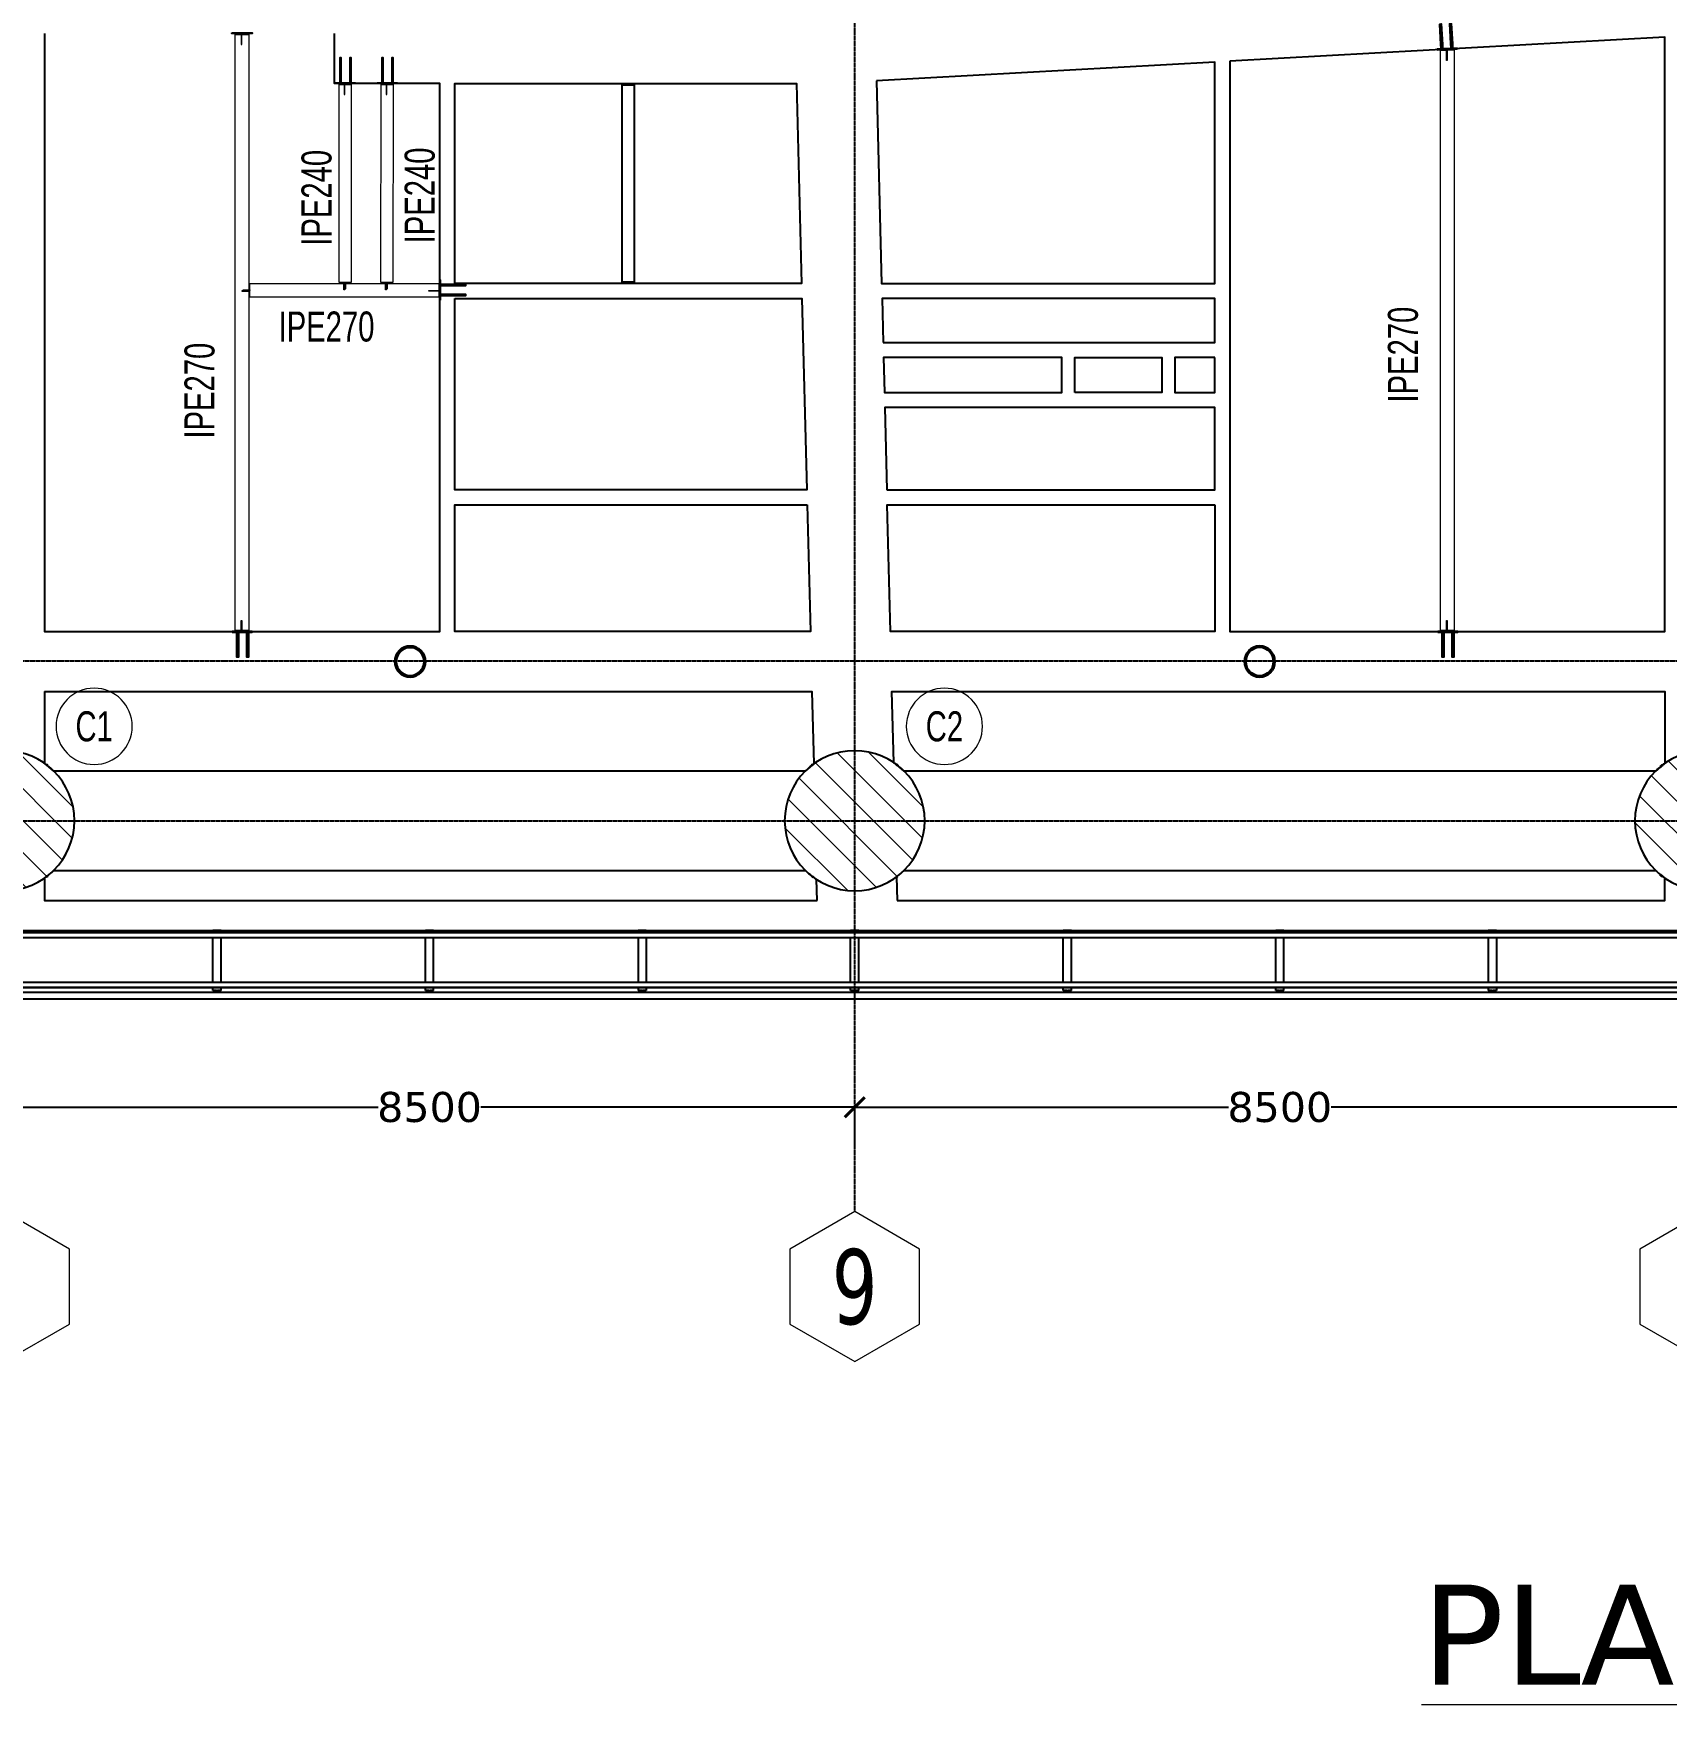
# Model space of a CAD drawing. Header units: millimetres. Extents: x -13767 to 81767, y -11242 to 31862.
# Drawn here: x 8790 to 25117, y -8835 to 7870 of the extents above; entities that cross this region are included whole.
import ezdxf
from ezdxf.enums import TextEntityAlignment as Align

# ---------------------------------------------------------------- set-up
doc = ezdxf.new("R2010")
doc.units = ezdxf.units.MM
doc.linetypes.add('DXK_LINE_DOT3', pattern=[5.9187, 2.979, -0.9799, 0.9799, -0.9799])
for name, color, linetype, lineweight in [('0-1', 250, 'Continuous', 5), ('E_B_PLACA-1', 10, 'Continuous', 25), ('E_B_PLACA-2', 31, 'Continuous', 25), ('E_COLUMNAS', 1, 'Continuous', 18), ('E_COLUMNAS-2', 1, 'Continuous', 25), ('E_COLUMNAS-4', 1, 'Continuous', 35), ('E_TEXTO', 3, 'Continuous', 9), ('E_VIGAS-1', 6, 'Continuous', 25), ('E_VIGAS-2', 10, 'Continuous', 25), ('HCB-TEXT-H1', 6, 'Continuous', 18), ('HCB_EJES', 1, 'DXK_LINE_DOT3', 9), ('HCB_VIGAS', 4, 'Continuous', 15), ('S-COLS-HDLN-1', 1, 'Continuous', 35)]:
    doc.layers.add(name, color=color, linetype=linetype, lineweight=lineweight)
for name, color, linetype in [('COTAS', 8, 'Continuous'), ('HCB-EJES', 1, 'Continuous'), ('HCB-PLATINAS', 5, 'Continuous'), ('HCB-ROTULOS', 2, 'Continuous')]:
    doc.layers.add(name, color=color, linetype=linetype)
doc.styles.add('Arial Narrow', font='', dxfattribs={"width": 0.85, "height": 0.3})
doc.styles.add('Arial Narrow_2', font='', dxfattribs={"width": 0.85, "height": 0.3})
doc.styles.add('VERDANA', font='verdana.ttf')
doc.styles.get('Arial Narrow').set_extended_font_data('Arial Narrow')
doc.styles.get('Arial Narrow_2').set_extended_font_data('Arial Narrow')
doc.dimstyles.new('1.125', dxfattribs={"dimscale": 0, "dimtxt": 300, "dimasz": 200, "dimexe": 4, "dimexo": 4, "dimgap": 15, "dimtad": 0, "dimdec": 0, "dimzin": 4, "dimdsep": 46, "dimtxsty": 'VERDANA', "dimblk": 'ARCHTICK', "dimcen": -10, "dimclrd": 256, "dimclrt": 3, "dimadec": 0, "dimazin": 0, "dimtfac": 1, "dimtdec": 0, "dimtmove": 2, "dimatfit": 0, "dimldrblk": 'OBLIQUE', "dimfxl": 0.05, "dimtolj": 1, "dimtzin": 0, "dimarcsym": 0})

# ---------------------------------------------------------------- blocks, each defined once
blk = doc.blocks.new('EST_SFM_VIGA-METALICA-SECCION-C - EST_SFM_VIGA-METALICA-UPN100-1527742-_26_00m_N_E_-NIVEL-7 DOC')
at = {"layer": 'E_VIGAS-2'}
for p, q in [((29.794, 0.018), (-30.577, 0.018)), ((-30.577, -0.032), (29.794, -0.032))]:
    blk.add_line(p, q, dxfattribs=at)
blk = doc.blocks.new('EST_SFM_VIGA-METALICA-SECCION-C - EST_SFM_VIGA-METALICA-UPN100-1527772-_26_00m_N_E_-NIVEL-7 DOC')
at = {"layer": 'E_VIGAS-2'}
for p, q in [((34.942, 0.032), (-34.929, 0.032)), ((-34.929, -0.018), (34.942, -0.018))]:
    blk.add_line(p, q, dxfattribs=at)
blk = doc.blocks.new('EST_SFM_VIGA-METALICA-SECCION-C - EST_SFM_VIGA-METALICA-UPN160-1608463-_26_00m_N_E_-NIVEL-7 DOC')
at = {"layer": 'E_VIGAS-1'}
for p, q in [((30.104, 0.047), (-30.267, 0.047)), ((-30.272, -0.018), (30.11, -0.018))]:
    blk.add_line(p, q, dxfattribs=at)
blk = doc.blocks.new('DCTIB_CNI_EST_MOD-1A-FAC_0001_rvt-1-_26_00m_N_E_-NIVEL-7 DOC')
at = {"layer": 'E_B_PLACA-1'}
for p, q in [((-70.348, 139.545), (-9.976, 139.545)), ((-5.177, 138.995), (-75.147, 138.995))]:
    blk.add_line(p, q, dxfattribs=at)
at = {"layer": 'E_B_PLACA-2'}
for p, q in [((-9.976, 139.545), (-70.348, 139.545)), ((-75.147, 138.995), (-5.177, 138.995))]:
    blk.add_line(p, q, dxfattribs=at)
at = {"layer": 'E_VIGAS-1'}
for p, q in [((-63.578, 139.567), (-63.496, 139.567)), ((-63.578, 139.545), (-63.578, 139.567)), ((-63.496, 139.545), (-63.496, 139.567)), ((-61.453, 139.567), (-61.371, 139.567)), ((-61.453, 139.545), (-61.453, 139.567)), ((-61.371, 139.545), (-61.371, 139.567)), ((-59.328, 139.567), (-59.246, 139.567)), ((-59.328, 139.567), (-59.328, 139.545)), ((-59.246, 139.567), (-59.246, 139.545)), ((-57.203, 139.567), (-57.121, 139.567)), ((-57.203, 139.545), (-57.203, 139.567)), ((-57.121, 139.545), (-57.121, 139.567)), ((-55.078, 139.567), (-54.996, 139.567)), ((-55.078, 139.545), (-55.078, 139.567)), ((-54.996, 139.545), (-54.996, 139.567)), ((-52.953, 139.567), (-52.871, 139.567)), ((-52.953, 139.545), (-52.953, 139.567)), ((-52.871, 139.545), (-52.871, 139.567)), ((-50.828, 139.567), (-50.746, 139.567)), ((-50.828, 139.567), (-50.828, 139.545)), ((-50.746, 139.567), (-50.746, 139.545)), ((-63.578, 138.967), (-63.578, 138.995)), ((-63.496, 138.967), (-63.496, 138.995)), ((-61.453, 138.967), (-61.453, 138.995)), ((-61.371, 138.967), (-61.371, 138.995)), ((-59.328, 138.995), (-59.328, 138.967)), ((-59.246, 138.995), (-59.246, 138.967)), ((-57.203, 138.967), (-57.203, 138.995)), ((-57.121, 138.967), (-57.121, 138.995)), ((-55.078, 138.967), (-55.078, 138.995)), ((-54.996, 138.967), (-54.996, 138.995)), ((-52.953, 138.967), (-52.953, 138.995)), ((-52.871, 138.967), (-52.871, 138.995)), ((-50.828, 138.995), (-50.828, 138.967)), ((-50.746, 138.995), (-50.746, 138.967)), ((-63.578, 138.966), (-63.578, 138.967)), ((-63.578, 138.967), (-63.496, 138.967)), ((-63.55, 138.966), (-63.578, 138.966)), ((-63.54, 138.961), (-63.54, 138.966)), ((-63.54, 138.947), (-63.54, 138.961)), ((-63.535, 138.966), (-63.535, 138.961)), ((-63.535, 138.961), (-63.535, 138.947)), ((-63.496, 138.966), (-63.524, 138.966)), ((-63.496, 138.967), (-63.496, 138.966)), ((-61.453, 138.966), (-61.453, 138.967)), ((-61.453, 138.967), (-61.371, 138.967)), ((-61.425, 138.966), (-61.453, 138.966)), ((-61.415, 138.961), (-61.415, 138.966)), ((-61.415, 138.947), (-61.415, 138.961)), ((-61.41, 138.966), (-61.41, 138.961)), ((-61.41, 138.961), (-61.41, 138.947)), ((-61.371, 138.966), (-61.399, 138.966)), ((-61.371, 138.967), (-61.371, 138.966)), ((-59.328, 138.967), (-59.246, 138.967)), ((-59.328, 138.966), (-59.328, 138.967)), ((-59.3, 138.966), (-59.328, 138.966)), ((-59.29, 138.961), (-59.29, 138.966)), ((-59.29, 138.947), (-59.29, 138.961)), ((-59.285, 138.966), (-59.285, 138.961)), ((-59.285, 138.961), (-59.285, 138.947)), ((-59.246, 138.966), (-59.274, 138.966)), ((-59.246, 138.967), (-59.246, 138.966)), ((-57.203, 138.966), (-57.203, 138.967)), ((-57.203, 138.967), (-57.121, 138.967)), ((-57.176, 138.966), (-57.203, 138.966)), ((-57.165, 138.961), (-57.165, 138.966)), ((-57.165, 138.947), (-57.165, 138.961)), ((-57.16, 138.966), (-57.16, 138.961)), ((-57.16, 138.961), (-57.16, 138.947)), ((-57.121, 138.966), (-57.149, 138.966)), ((-57.121, 138.967), (-57.121, 138.966)), ((-55.078, 138.966), (-55.078, 138.967)), ((-55.078, 138.967), (-54.996, 138.967)), ((-55.05, 138.966), (-55.078, 138.966)), ((-55.04, 138.961), (-55.04, 138.966)), ((-55.04, 138.947), (-55.04, 138.961)), ((-55.035, 138.966), (-55.035, 138.961)), ((-55.035, 138.961), (-55.035, 138.947)), ((-54.996, 138.966), (-55.024, 138.966)), ((-54.996, 138.967), (-54.996, 138.966)), ((-52.953, 138.966), (-52.953, 138.967)), ((-52.953, 138.967), (-52.871, 138.967)), ((-52.925, 138.966), (-52.953, 138.966)), ((-52.915, 138.961), (-52.915, 138.966)), ((-52.915, 138.947), (-52.915, 138.961)), ((-52.91, 138.966), (-52.91, 138.961)), ((-52.91, 138.961), (-52.91, 138.947)), ((-52.871, 138.966), (-52.899, 138.966)), ((-52.871, 138.967), (-52.871, 138.966)), ((-50.828, 138.967), (-50.746, 138.967)), ((-50.828, 138.966), (-50.828, 138.967)), ((-50.8, 138.966), (-50.828, 138.966)), ((-50.79, 138.961), (-50.79, 138.966)), ((-50.79, 138.947), (-50.79, 138.961)), ((-50.785, 138.966), (-50.785, 138.961)), ((-50.785, 138.961), (-50.785, 138.947)), ((-50.746, 138.966), (-50.774, 138.966)), ((-50.746, 138.967), (-50.746, 138.966))]:
    blk.add_line(p, q, dxfattribs=at)
for points, knots in [([(-63.55, 138.966), (-63.549, 138.966), (-63.548, 138.966), (-63.545, 138.966), (-63.543, 138.965), (-63.541, 138.964), (-63.54, 138.963), (-63.54, 138.962), (-63.54, 138.961)], [0, 0, 0, 0, 0.142857, 0.285714, 0.428571, 0.571429, 0.785714, 1, 1, 1, 1]), ([(-63.54, 138.961), (-63.54, 138.962), (-63.54, 138.963), (-63.542, 138.965), (-63.543, 138.965), (-63.545, 138.966), (-63.546, 138.966), (-63.547, 138.966), (-63.549, 138.966), (-63.55, 138.966)], [0, 0, 0, 0, 0.285714, 0.428571, 0.571429, 0.678571, 0.732143, 0.785714, 1, 1, 1, 1]), ([(-63.524, 138.966), (-63.525, 138.966), (-63.526, 138.966), (-63.529, 138.966), (-63.531, 138.965), (-63.533, 138.964), (-63.534, 138.963), (-63.535, 138.962), (-63.535, 138.961)], [0, 0, 0, 0, 0.142857, 0.285714, 0.428571, 0.571429, 0.785714, 1, 1, 1, 1]), ([(-63.535, 138.961), (-63.535, 138.962), (-63.534, 138.963), (-63.533, 138.965), (-63.531, 138.965), (-63.53, 138.966), (-63.529, 138.966), (-63.527, 138.966), (-63.525, 138.966), (-63.524, 138.966)], [0, 0, 0, 0, 0.285714, 0.428571, 0.571429, 0.678571, 0.732143, 0.785714, 1, 1, 1, 1]), ([(-61.425, 138.966), (-61.424, 138.966), (-61.423, 138.966), (-61.42, 138.966), (-61.418, 138.965), (-61.416, 138.964), (-61.415, 138.963), (-61.415, 138.962), (-61.415, 138.961)], [0, 0, 0, 0, 0.142857, 0.285714, 0.428571, 0.571429, 0.785714, 1, 1, 1, 1]), ([(-61.415, 138.961), (-61.415, 138.962), (-61.415, 138.963), (-61.417, 138.965), (-61.418, 138.965), (-61.42, 138.966), (-61.421, 138.966), (-61.422, 138.966), (-61.424, 138.966), (-61.425, 138.966)], [0, 0, 0, 0, 0.285714, 0.428571, 0.571429, 0.678571, 0.732143, 0.785714, 1, 1, 1, 1]), ([(-61.399, 138.966), (-61.4, 138.966), (-61.401, 138.966), (-61.404, 138.966), (-61.406, 138.965), (-61.408, 138.964), (-61.409, 138.963), (-61.41, 138.962), (-61.41, 138.961)], [0, 0, 0, 0, 0.142857, 0.285714, 0.428571, 0.571429, 0.785714, 1, 1, 1, 1]), ([(-61.41, 138.961), (-61.41, 138.962), (-61.409, 138.963), (-61.408, 138.965), (-61.406, 138.965), (-61.405, 138.966), (-61.404, 138.966), (-61.402, 138.966), (-61.4, 138.966), (-61.399, 138.966)], [0, 0, 0, 0, 0.285714, 0.428571, 0.571429, 0.678571, 0.732143, 0.785714, 1, 1, 1, 1]), ([(-59.29, 138.961), (-59.29, 138.962), (-59.29, 138.963), (-59.292, 138.965), (-59.293, 138.965), (-59.295, 138.966), (-59.296, 138.966), (-59.297, 138.966), (-59.299, 138.966), (-59.3, 138.966)], [0, 0, 0, 0, 0.285714, 0.428571, 0.571429, 0.678571, 0.732143, 0.785714, 1, 1, 1, 1]), ([(-59.3, 138.966), (-59.299, 138.966), (-59.298, 138.966), (-59.295, 138.966), (-59.293, 138.965), (-59.291, 138.964), (-59.29, 138.963), (-59.29, 138.962), (-59.29, 138.961)], [0, 0, 0, 0, 0.142857, 0.285714, 0.428571, 0.571429, 0.785714, 1, 1, 1, 1]), ([(-59.285, 138.961), (-59.285, 138.962), (-59.284, 138.963), (-59.283, 138.965), (-59.281, 138.965), (-59.28, 138.966), (-59.279, 138.966), (-59.277, 138.966), (-59.275, 138.966), (-59.274, 138.966)], [0, 0, 0, 0, 0.285714, 0.428571, 0.571429, 0.678571, 0.732143, 0.785714, 1, 1, 1, 1]), ([(-59.274, 138.966), (-59.275, 138.966), (-59.276, 138.966), (-59.279, 138.966), (-59.281, 138.965), (-59.283, 138.964), (-59.284, 138.963), (-59.285, 138.962), (-59.285, 138.961)], [0, 0, 0, 0, 0.142857, 0.285714, 0.428571, 0.571429, 0.785714, 1, 1, 1, 1]), ([(-57.176, 138.966), (-57.175, 138.966), (-57.173, 138.966), (-57.171, 138.966), (-57.168, 138.965), (-57.167, 138.964), (-57.165, 138.963), (-57.165, 138.962), (-57.165, 138.961)], [0, 0, 0, 0, 0.142857, 0.285714, 0.428571, 0.571429, 0.785714, 1, 1, 1, 1]), ([(-57.165, 138.961), (-57.165, 138.962), (-57.165, 138.963), (-57.167, 138.965), (-57.168, 138.965), (-57.17, 138.966), (-57.171, 138.966), (-57.173, 138.966), (-57.174, 138.966), (-57.176, 138.966)], [0, 0, 0, 0, 0.285714, 0.428571, 0.571429, 0.678571, 0.732143, 0.785714, 1, 1, 1, 1]), ([(-57.149, 138.966), (-57.15, 138.966), (-57.152, 138.966), (-57.154, 138.966), (-57.156, 138.965), (-57.158, 138.964), (-57.16, 138.963), (-57.16, 138.962), (-57.16, 138.961)], [0, 0, 0, 0, 0.142857, 0.285714, 0.428571, 0.571429, 0.785714, 1, 1, 1, 1]), ([(-57.16, 138.961), (-57.16, 138.962), (-57.159, 138.963), (-57.158, 138.965), (-57.156, 138.965), (-57.155, 138.966), (-57.154, 138.966), (-57.152, 138.966), (-57.15, 138.966), (-57.149, 138.966)], [0, 0, 0, 0, 0.285714, 0.428571, 0.571429, 0.678571, 0.732143, 0.785714, 1, 1, 1, 1]), ([(-55.05, 138.966), (-55.049, 138.966), (-55.048, 138.966), (-55.045, 138.966), (-55.043, 138.965), (-55.041, 138.964), (-55.04, 138.963), (-55.04, 138.962), (-55.04, 138.961)], [0, 0, 0, 0, 0.142857, 0.285714, 0.428571, 0.571429, 0.785714, 1, 1, 1, 1]), ([(-55.04, 138.961), (-55.04, 138.962), (-55.04, 138.963), (-55.042, 138.965), (-55.043, 138.965), (-55.045, 138.966), (-55.046, 138.966), (-55.047, 138.966), (-55.049, 138.966), (-55.05, 138.966)], [0, 0, 0, 0, 0.285714, 0.428571, 0.571429, 0.678571, 0.732143, 0.785714, 1, 1, 1, 1]), ([(-55.024, 138.966), (-55.025, 138.966), (-55.026, 138.966), (-55.029, 138.966), (-55.031, 138.965), (-55.033, 138.964), (-55.034, 138.963), (-55.035, 138.962), (-55.035, 138.961)], [0, 0, 0, 0, 0.142857, 0.285714, 0.428571, 0.571429, 0.785714, 1, 1, 1, 1]), ([(-55.035, 138.961), (-55.035, 138.962), (-55.034, 138.963), (-55.033, 138.965), (-55.031, 138.965), (-55.03, 138.966), (-55.029, 138.966), (-55.027, 138.966), (-55.025, 138.966), (-55.024, 138.966)], [0, 0, 0, 0, 0.285714, 0.428571, 0.571429, 0.678571, 0.732143, 0.785714, 1, 1, 1, 1]), ([(-52.925, 138.966), (-52.924, 138.966), (-52.923, 138.966), (-52.92, 138.966), (-52.918, 138.965), (-52.916, 138.964), (-52.915, 138.963), (-52.915, 138.962), (-52.915, 138.961)], [0, 0, 0, 0, 0.142857, 0.285714, 0.428571, 0.571429, 0.785714, 1, 1, 1, 1]), ([(-52.915, 138.961), (-52.915, 138.962), (-52.915, 138.963), (-52.917, 138.965), (-52.918, 138.965), (-52.92, 138.966), (-52.921, 138.966), (-52.922, 138.966), (-52.924, 138.966), (-52.925, 138.966)], [0, 0, 0, 0, 0.285714, 0.428571, 0.571429, 0.678571, 0.732143, 0.785714, 1, 1, 1, 1]), ([(-52.899, 138.966), (-52.9, 138.966), (-52.901, 138.966), (-52.904, 138.966), (-52.906, 138.965), (-52.908, 138.964), (-52.909, 138.963), (-52.91, 138.962), (-52.91, 138.961)], [0, 0, 0, 0, 0.142857, 0.285714, 0.428571, 0.571429, 0.785714, 1, 1, 1, 1]), ([(-52.91, 138.961), (-52.91, 138.962), (-52.909, 138.963), (-52.908, 138.965), (-52.906, 138.965), (-52.905, 138.966), (-52.904, 138.966), (-52.902, 138.966), (-52.9, 138.966), (-52.899, 138.966)], [0, 0, 0, 0, 0.285714, 0.428571, 0.571429, 0.678571, 0.732143, 0.785714, 1, 1, 1, 1]), ([(-50.79, 138.961), (-50.79, 138.962), (-50.79, 138.963), (-50.792, 138.965), (-50.793, 138.965), (-50.795, 138.966), (-50.796, 138.966), (-50.797, 138.966), (-50.799, 138.966), (-50.8, 138.966)], [0, 0, 0, 0, 0.285714, 0.428571, 0.571429, 0.678571, 0.732143, 0.785714, 1, 1, 1, 1]), ([(-50.8, 138.966), (-50.799, 138.966), (-50.798, 138.966), (-50.795, 138.966), (-50.793, 138.965), (-50.791, 138.964), (-50.79, 138.963), (-50.79, 138.962), (-50.79, 138.961)], [0, 0, 0, 0, 0.142857, 0.285714, 0.428571, 0.571429, 0.785714, 1, 1, 1, 1]), ([(-50.785, 138.961), (-50.785, 138.962), (-50.784, 138.963), (-50.783, 138.965), (-50.781, 138.965), (-50.78, 138.966), (-50.779, 138.966), (-50.777, 138.966), (-50.775, 138.966), (-50.774, 138.966)], [0, 0, 0, 0, 0.285714, 0.428571, 0.571429, 0.678571, 0.732143, 0.785714, 1, 1, 1, 1]), ([(-50.774, 138.966), (-50.775, 138.966), (-50.776, 138.966), (-50.779, 138.966), (-50.781, 138.965), (-50.783, 138.964), (-50.784, 138.963), (-50.785, 138.962), (-50.785, 138.961)], [0, 0, 0, 0, 0.142857, 0.285714, 0.428571, 0.571429, 0.785714, 1, 1, 1, 1])]:
    blk.add_open_spline(points, degree=3, knots=knots, dxfattribs=at)
at = {"layer": 'E_VIGAS-2'}
for p, q in [((-63.578, 139.045), (-63.578, 139.495)), ((-63.496, 139.045), (-63.496, 139.495)), ((-61.453, 139.045), (-61.453, 139.495)), ((-61.371, 139.045), (-61.371, 139.495)), ((-59.328, 139.495), (-59.328, 139.045)), ((-59.246, 139.495), (-59.246, 139.045)), ((-57.203, 139.045), (-57.203, 139.495)), ((-57.121, 139.045), (-57.121, 139.495)), ((-55.078, 139.045), (-55.078, 139.495)), ((-54.996, 139.045), (-54.996, 139.495)), ((-52.953, 139.045), (-52.953, 139.495)), ((-52.871, 139.045), (-52.871, 139.495)), ((-50.828, 139.495), (-50.828, 139.045)), ((-50.746, 139.495), (-50.746, 139.045))]:
    blk.add_line(p, q, dxfattribs=at)
at = {"layer": 'E_VIGAS-1'}
for name, p in [('EST_SFM_VIGA-METALICA-SECCION-C - EST_SFM_VIGA-METALICA-UPN100-1527742-_26_00m_N_E_-NIVEL-7 DOC', (-39.77, 139.527)), ('EST_SFM_VIGA-METALICA-SECCION-C - EST_SFM_VIGA-METALICA-UPN100-1527772-_26_00m_N_E_-NIVEL-7 DOC', (-40.169, 139.013)), ('EST_SFM_VIGA-METALICA-SECCION-C - EST_SFM_VIGA-METALICA-UPN160-1608463-_26_00m_N_E_-NIVEL-7 DOC', (-40.081, 138.9))]:
    blk.add_blockref(name, p, dxfattribs=at)
blk = doc.blocks.new('EST_SCM_COLUMNA-SECCION-CIRCULAR - EST_SCM_COLUMNA-CONCRETO-CIRCULAR_Ø_140cm-1247706-_26_00m_N_E_-NIVEL-7 DOC')
at = {"layer": 'E_COLUMNAS'}
h = blk.add_hatch(dxfattribs=at)
h.set_pattern_fill('FP_4', color=256, style=0, pattern_type=2)
h.set_pattern_definition([(135, (65.662, -140.662), (-0.15909903, -0.15909903), [])])
h.paths.add_polyline_path([(0, -0.7), (0.091, -0.694), (0.181, -0.676), (0.268, -0.647), (0.35, -0.606), (0.426, -0.555), (0.495, -0.495), (0.555, -0.426), (0.606, -0.35), (0.647, -0.268), (0.676, -0.181), (0.694, -0.09), (0.7, 0), (0.694, 0.091), (0.675, 0.185), (0.645, 0.271), (0.603, 0.354), (0.551, 0.431), (0.489, 0.5), (0.426, 0.555), (0.339, 0.612), (0.255, 0.651), (0.169, 0.679), (0.079, 0.695), (0, 0.7), (-0.091, 0.694), (-0.181, 0.676), (-0.268, 0.647), (-0.35, 0.606), (-0.426, 0.555), (-0.495, 0.495), (-0.555, 0.426), (-0.606, 0.35), (-0.647, 0.268), (-0.676, 0.181), (-0.694, 0.091), (-0.7, 0), (-0.694, -0.093), (-0.675, -0.183), (-0.645, -0.271), (-0.603, -0.354), (-0.551, -0.431), (-0.489, -0.5), (-0.426, -0.555), (-0.35, -0.606), (-0.255, -0.651), (-0.169, -0.679), (-0.091, -0.694)])
at = {"layer": 'E_COLUMNAS-2'}
for start, end in [(360, 180), (180, 360)]:
    blk.add_arc((0, 0), 0.7, start, end, dxfattribs=at)
blk = doc.blocks.new('EST_SCM_COLUMNA-SECCION-CIRCULAR - EST_SCM_COLUMNA-CONCRETO-CIRCULAR_Ø_140cm-V9-_26_00m_N_E_-NIVEL-7 DOC')
at = {"layer": 'E_COLUMNAS'}
h = blk.add_hatch(dxfattribs=at)
h.set_pattern_fill('FP_6', color=256, style=0, pattern_type=2)
h.set_pattern_definition([(135, (48.662, -140.662), (-0.15909903, -0.15909903), [])])
h.paths.add_polyline_path([(0, -0.7), (0.091, -0.694), (0.181, -0.676), (0.268, -0.647), (0.35, -0.606), (0.426, -0.555), (0.495, -0.495), (0.555, -0.426), (0.606, -0.35), (0.647, -0.268), (0.676, -0.181), (0.694, -0.09), (0.7, 0), (0.694, 0.091), (0.675, 0.183), (0.645, 0.271), (0.603, 0.354), (0.551, 0.431), (0.485, 0.503), (0.426, 0.555), (0.339, 0.612), (0.259, 0.65), (0.169, 0.679), (0.079, 0.695), (0, 0.7), (-0.091, 0.694), (-0.181, 0.676), (-0.268, 0.647), (-0.35, 0.606), (-0.426, 0.555), (-0.495, 0.495), (-0.555, 0.426), (-0.606, 0.35), (-0.647, 0.268), (-0.676, 0.181), (-0.694, 0.091), (-0.7, 0), (-0.694, -0.093), (-0.675, -0.183), (-0.645, -0.271), (-0.603, -0.354), (-0.551, -0.431), (-0.485, -0.503), (-0.426, -0.555), (-0.347, -0.608), (-0.265, -0.648), (-0.179, -0.677), (-0.091, -0.694)])
at = {"layer": 'E_COLUMNAS-2'}
for start, end in [(360, 180), (180, 360)]:
    blk.add_arc((0, 0), 0.7, start, end, dxfattribs=at)
blk = doc.blocks.new('EST_SCM_COLUMNA-METALICA-SECCION-CIRCULAR - EST_SCM_COLUMNA-TUBULAR-CIRCULAR_PTEØ_12__e_10_3mm-2692969-_26_00m_N_E_-NIVEL-7 DOC')
at = {"layer": 'S-COLS-HDLN-1'}
for radius, start, end in [(0.152, 0, 180), (0.152, 180, 0), (0.142, 0, 180), (0.142, 180, 0)]:
    blk.add_arc((0, 0), radius, start, end, dxfattribs=at)
blk = doc.blocks.new('_ArchTick')
at = {"color": 0, "linetype": 'ByBlock', "const_width": 0.15}
blk.add_lwpolyline([(-0.5, -0.5), (0.5, 0.5)], dxfattribs=at)
blk = doc.blocks.new('*D544')
at = {"layer": 'COTAS', "color": 0, "lineweight": -2, "transparency": 16777216}
for p, q in [((8500, -3282), (8500, -2860)), ((17000, -3282), (17000, -2860))]:
    blk.add_line(p, q, dxfattribs=at)
at = {"layer": 'COTAS', "lineweight": -2, "transparency": 16777216}
for p, q in [((8500, -2864), (12236, -2864)), ((17000, -2864), (13264, -2864))]:
    blk.add_line(p, q, dxfattribs=at)
at = {"layer": 'Defpoints', "color": 0, "transparency": 16777216}
for p in [(8500, -2864), (8500, -3286), (17000, -3286)]:
    blk.add_point(p, dxfattribs=at)
at = {"layer": 'COTAS', "lineweight": -2, "transparency": 16777216, "xscale": 200, "yscale": 200, "zscale": 200, "rotation": 180}
blk.add_blockref('_ArchTick', (8500, -2864), dxfattribs=at)
at = {"layer": 'COTAS', "lineweight": -2, "transparency": 16777216, "xscale": 200, "yscale": 200, "zscale": 200}
blk.add_blockref('_ArchTick', (17000, -2864), dxfattribs=at)
at = {"layer": 'COTAS', "color": 3, "transparency": 16777216, "insert": (12750, -2864), "char_height": 300, "attachment_point": 5, "style": 'VERDANA'}
blk.add_mtext('\\A1;8500', dxfattribs=at)
blk = doc.blocks.new('_Oblique')
at = {"color": 0, "linetype": 'ByBlock', "lineweight": -2}
blk.add_line((-0.5, -0.5), (0.5, 0.5), dxfattribs=at)
blk = doc.blocks.new('*D545')
at = {"layer": 'COTAS', "color": 0, "lineweight": -2, "transparency": 16777216}
for p, q in [((17000, -3282), (17000, -2860)), ((25500, -3282), (25500, -2860))]:
    blk.add_line(p, q, dxfattribs=at)
at = {"layer": 'COTAS', "lineweight": -2, "transparency": 16777216}
for p, q in [((17000, -2864), (20736, -2864)), ((25500, -2864), (21764, -2864))]:
    blk.add_line(p, q, dxfattribs=at)
at = {"layer": 'Defpoints', "color": 0, "transparency": 16777216}
for p in [(17000, -2864), (17000, -3286), (25500, -3286)]:
    blk.add_point(p, dxfattribs=at)
at = {"layer": 'COTAS', "lineweight": -2, "transparency": 16777216, "xscale": 200, "yscale": 200, "zscale": 200, "rotation": 180}
blk.add_blockref('_ArchTick', (17000, -2864), dxfattribs=at)
at = {"layer": 'COTAS', "lineweight": -2, "transparency": 16777216, "xscale": 200, "yscale": 200, "zscale": 200}
blk.add_blockref('_ArchTick', (25500, -2864), dxfattribs=at)
at = {"layer": 'COTAS', "color": 3, "transparency": 16777216, "insert": (21250, -2864), "char_height": 300, "attachment_point": 5, "style": 'VERDANA'}
blk.add_mtext('\\A1;8500', dxfattribs=at)
blk = doc.blocks.new('CNI_TAG COLUMNAS CONCRETO MARCA - CNI_COLUMNA CONCRETO-582370-PLANTA TIPO PISO 18 A PISO 23')
at = {"layer": 'E_TEXTO'}
for start, end in [(360, 180), (180, 360)]:
    blk.add_arc((0.00026, -0.00015), 0.00254, start, end, dxfattribs=at)

msp = doc.modelspace()

# ---------------------------------------------------------------- hatches: boundary and pattern name
at = {"layer": 'E_COLUMNAS'}
h = msp.add_hatch(dxfattribs=at)
h.set_pattern_fill('FP_5', color=256, scale=1000, style=0, pattern_type=2)
h.set_pattern_definition([(135, (74162.18, -140662.42), (-159.09903, -159.09903), [])])
h.paths.add_polyline_path([(17000.1, -700), (17103.5, -691.6), (17189.9, -673.2), (17274.9, -643.3), (17350.1, -606.2), (17426.2, -555.3), (17495.1, -495), (17555.4, -426.1), (17606.3, -350), (17646.8, -267.9), (17676.2, -181.2), (17694.2, -90.2), (17698.1, -30.1), (17698.1, 30.5), (17693.9, 92.5), (17673.8, 188.3), (17645.2, 271.2), (17603.6, 354.1), (17548.6, 434), (17490, 499.4), (17426.2, 555.3), (17350.1, 606.2), (17268, 646.7), (17169.6, 678.5), (17082.7, 694.6), (16987.6, 699.2), (16901.6, 692.6), (16809.8, 673), (16732.2, 646.7), (16650.1, 606.2), (16567.7, 549.9), (16505.1, 495), (16444.7, 426.1), (16393.9, 350), (16353.4, 267.9), (16323.9, 181.2), (16306.1, 91.4), (16302.1, 30.1), (16302.1, -30.5), (16307.3, -97.6), (16324.7, -183.5), (16355, -271.2), (16396.6, -354.1), (16448.9, -430.8), (16510.8, -500), (16574, -555.3), (16659.7, -610.9), (16732.2, -646.7), (16818.9, -676.1), (16908.7, -694), (16994.2, -699.6)])

# ---------------------------------------------------------------- linework, layer by layer
at = {"layer": 'E_COLUMNAS-2'}
msp.add_lwpolyline([(17700.1, 0, 1), (16300.1, 0, 1)], format="xyb", close=True, dxfattribs=at)
for points in [[(17490, 500, 0.0230087), (17442, 542.9, 0.0042187), (17432.7, 550.3)], [(25076.6, -557.4, 0.0009261), (25078.7, -559, 0.014684), (25112.2, -582.7)]]:
    msp.add_lwpolyline(points, format="xyb", dxfattribs=at)
for centre, start, end in [((8500.1, 0), 53.37717, 55.15123), ((8500.1, 0), 45.58446, 51.73873), ((17000.1, 0), 128.23867, 134.41613), ((17000.1, 0), 125.83205, 126.92693), ((17000.1, 0), 53.66687, 56.12965), ((25500.1, 0), 131.07467, 134.41505), ((25500.1, 0), 123.64742, 127.22476), ((8500.1, 0), 308.26128, 314.41554), ((17000.1, 0), 225.58558, 231.96411), ((17000.1, 0), 308.03527, 314.41638), ((25500.1, 0), 225.58495, 228.92533), ((8500.1, 0), 304.84896, 306.62289), ((17000.1, 0), 233.91603, 237.05224), ((17000.1, 0), 306.75463, 307.21884)]:
    msp.add_arc(centre, 700, start, end, dxfattribs=at)
at = {"layer": 'E_VIGAS-1', "color": 30, "true_color": 0xf26722}
for p, q in [((11964.6, 7370.1), (11800.1, 7370.1)), ((8900.1, 1291.4), (8900.1, 574.5)), ((8990, 500), (16510.2, 500)), ((17490, 500), (25010.2, 500)), ((16510.2, -500), (8990, -500)), ((25010.2, -500), (17490, -500)), ((16624.6, -795.9), (16619.4, -587.4)), ((17419, -560.8), (17424.9, -795.9))]:
    msp.add_line(p, q, dxfattribs=at)
for points in [[(61900.1, 26585.6), (6100.1, 26585.6), (6100.1, -1095.8), (61900.1, -1095.8)], [(13004.4, 5370.2), (13004.4, 7370.1), (16419, 7370.1), (16469.4, 5370.2)], [(14676.9, 7357.4), (14796.9, 7357.4), (14796.9, 5382.9), (14676.9, 5382.9)], [(13004.4, 5220.2), (16473.2, 5220.2), (16521.3, 3307.2), (13004.4, 3307.2)], [(17284.5, 4779.1), (20600.4, 4779.1), (20600.4, 5220.2), (17273.4, 5220.2)], [(19200.3, 4279.1), (19200.3, 4629.1), (20070.3, 4629.1), (20070.3, 4279.1)], [(20600.4, 4629.1), (20200.3, 4629.1), (20200.3, 4279.1), (20600.4, 4279.1)], [(16525.1, 3157.2), (16557, 1891.4), (13004.4, 1891.4), (13004.4, 3157.2)], [(20600.4, 3157.2), (20600.4, 1891.4), (17357.2, 1891.4), (17325.4, 3157.2)]]:
    msp.add_lwpolyline(points, close=True, dxfattribs=at)
for points in [[(8900.1, 7870.1), (8900.1, 1891.4), (12854.4, 1891.4), (12854.4, 7370.1), (12265, 7370.1), (11800.1, 7370.1), (11800.1, 7870.1)], [(20750.4, 7591.7), (20750.4, 1891.4), (25100.1, 1891.4), (25100.1, 7832), (20750.4, 7591.7)], [(17218.6, 7396.6), (17269.6, 5370.2), (20600.4, 5370.2), (20600.4, 7583.4), (17218.6, 7396.6)], [(17288.3, 4629.1), (17297.1, 4279.1), (19070.3, 4279.1), (19070.3, 4629.1), (17288.3, 4629.1), (17297.1, 4629.1)], [(17321.6, 3307.2), (20600.4, 3307.2), (20600.4, 4129.1), (17300.9, 4129.1), (17321.6, 3307.2)], [(8900.1, 1291.4), (16572.1, 1291.4), (16590.3, 567.5)], [(17390.2, 581.2), (17372.3, 1291.4), (25100.1, 1291.4), (25100.1, 574.5)], [(8900.1, -574.5), (8900.1, -795.9), (16624.6, -795.9)], [(17424.9, -795.9), (25100.1, -795.9), (25100.1, -574.5)]]:
    msp.add_lwpolyline(points, dxfattribs=at)
at = {"layer": 'HCB-EJES', "linetype": 'DXK_LINE_DOT3'}
for p, q in [((17000, -3906.8), (17000, 29407)), ((-8310.9, 1600), (76311.1, 1600)), ((-12267.1, 0), (80267.3, 0))]:
    msp.add_line(p, q, dxfattribs=at)
at = {"layer": 'HCB-PLATINAS', "color": 4}
for points in [[(10775.1, 7876.1), (10975.1, 7876.1), (10975.1, 7870.1), (10775.1, 7870.1)], [(23024.2, 7723.3), (22824.5, 7712.3), (22824.8, 7706.3), (23024.5, 7717.3)], [(11806, 7376.1), (12006, 7376.1), (12006, 7370.1), (11806, 7370.1)], [(12225.4, 7376.1), (12425.4, 7376.1), (12425.4, 7370.1), (12225.4, 7370.1)], [(12860.4, 5202.1), (12860.4, 5402.1), (12854.4, 5402.1), (12854.4, 5202.1)], [(12860.4, 5202.1), (12860.4, 5402.1), (12854.4, 5402.1), (12854.4, 5202.1)], [(12860.4, 5202.1), (12860.4, 5402.1), (12854.4, 5402.1), (12854.4, 5202.1)], [(10778, 1885.3), (10978, 1885.3), (10978, 1891.3), (10778, 1891.3)], [(22828.3, 1885.4), (23028.3, 1885.4), (23028.3, 1891.4), (22828.3, 1891.4)]]:
    msp.add_lwpolyline(points, close=True, dxfattribs=at)
at = {"layer": 'HCB-PLATINAS', "color": 5}
for points in [[(22873.9, 7716.5), (22870.3, 7714.8), (22866.6, 7716.1), (22864.6, 7716.8), (22861.9, 7722.4), (22859.8, 7759.8), (22848.6, 7964), (22864.5, 7964.9), (22875.8, 7760.7), (22877.9, 7723.2), (22875.9, 7717.5)], [(22973.7, 7722), (22970.2, 7720.3), (22966.5, 7721.6), (22964.4, 7722.4), (22961.8, 7727.9), (22959.7, 7765.3), (22948.4, 7969.5), (22964.4, 7970.4), (22975.7, 7766.2), (22977.7, 7728.8), (22975.7, 7723)], [(11856.4, 7377.6), (11860.1, 7376.1), (11863.7, 7377.6), (11865.7, 7378.5), (11868.1, 7384.1), (11868.1, 7421.6), (11868.1, 7626.1), (11852.1, 7626.1), (11852.1, 7421.6), (11852.1, 7384.1), (11854.4, 7378.5)], [(11956.4, 7377.6), (11960.1, 7376.1), (11963.7, 7377.6), (11965.7, 7378.5), (11968.1, 7384.1), (11968.1, 7421.6), (11968.1, 7626.1), (11952.1, 7626.1), (11952.1, 7421.6), (11952.1, 7384.1), (11954.4, 7378.5)], [(12275.9, 7377.6), (12279.5, 7376.1), (12283.1, 7377.6), (12285.1, 7378.5), (12287.5, 7384.1), (12287.5, 7421.6), (12287.5, 7626.1), (12271.5, 7626.1), (12271.5, 7421.6), (12271.5, 7384.1), (12273.8, 7378.5)], [(12375.9, 7377.6), (12379.5, 7376.1), (12383.1, 7377.6), (12385.1, 7378.5), (12387.5, 7384.1), (12387.5, 7421.6), (12387.5, 7626.1), (12371.5, 7626.1), (12371.5, 7421.6), (12371.5, 7384.1), (12373.8, 7378.5)], [(12861.9, 5352.6), (12860.4, 5356.2), (12861.9, 5359.8), (12862.8, 5361.9), (12868.4, 5364.2), (12905.9, 5364.2), (13110.4, 5364.2), (13110.4, 5348.2), (12905.9, 5348.2), (12868.4, 5348.2), (12862.8, 5350.6)], [(12861.9, 5352.6), (12860.4, 5356.2), (12861.9, 5359.8), (12862.8, 5361.9), (12868.4, 5364.2), (12905.9, 5364.2), (13110.4, 5364.2), (13110.4, 5348.2), (12905.9, 5348.2), (12868.4, 5348.2), (12862.8, 5350.6)], [(12861.9, 5352.6), (12860.4, 5356.2), (12861.9, 5359.8), (12862.8, 5361.9), (12868.4, 5364.2), (12905.9, 5364.2), (13110.4, 5364.2), (13110.4, 5348.2), (12905.9, 5348.2), (12868.4, 5348.2), (12862.8, 5350.6)], [(12861.9, 5252.6), (12860.4, 5256.2), (12861.9, 5259.8), (12862.8, 5261.9), (12868.4, 5264.2), (12905.9, 5264.2), (13110.4, 5264.2), (13110.4, 5248.2), (12905.9, 5248.2), (12868.4, 5248.2), (12862.8, 5250.6)], [(12861.9, 5252.6), (12860.4, 5256.2), (12861.9, 5259.8), (12862.8, 5261.9), (12868.4, 5264.2), (12905.9, 5264.2), (13110.4, 5264.2), (13110.4, 5248.2), (12905.9, 5248.2), (12868.4, 5248.2), (12862.8, 5250.6)], [(12861.9, 5252.6), (12860.4, 5256.2), (12861.9, 5259.8), (12862.8, 5261.9), (12868.4, 5264.2), (12905.9, 5264.2), (13110.4, 5264.2), (13110.4, 5248.2), (12905.9, 5248.2), (12868.4, 5248.2), (12862.8, 5250.6)], [(10828.5, 1883.8), (10832.1, 1885.3), (10835.7, 1883.8), (10837.8, 1883), (10840.1, 1877.3), (10840.1, 1839.8), (10840.1, 1635.3), (10824.1, 1635.3), (10824.1, 1839.8), (10824.1, 1877.3), (10826.5, 1883)], [(10928.5, 1883.8), (10932.1, 1885.3), (10935.7, 1883.8), (10937.8, 1883), (10940.1, 1877.3), (10940.1, 1839.8), (10940.1, 1635.3), (10924.1, 1635.3), (10924.1, 1839.8), (10924.1, 1877.3), (10926.5, 1883)], [(22878.8, 1883.9), (22882.4, 1885.4), (22886.1, 1883.9), (22888.1, 1883), (22890.4, 1877.4), (22890.4, 1839.9), (22890.4, 1635.4), (22874.4, 1635.4), (22874.4, 1839.9), (22874.4, 1877.4), (22876.8, 1883)], [(22978.8, 1883.9), (22982.4, 1885.4), (22986.1, 1883.9), (22988.1, 1883), (22990.4, 1877.4), (22990.4, 1839.9), (22990.4, 1635.4), (22974.4, 1635.4), (22974.4, 1839.9), (22974.4, 1877.4), (22976.8, 1883)]]:
    msp.add_lwpolyline(points, close=True, dxfattribs=at)
at = {"layer": 'HCB_EJES', "color": 40, "linetype": 'ByBlock', "true_color": 0xf8d731}
for points in [[(7850.5, -5031.8), (8500, -5406.8), (9149.5, -5031.8), (9149.5, -4281.8), (8500, -3906.8), (7850.5, -4281.8)], [(16350.5, -5031.8), (17000, -5406.8), (17649.5, -5031.8), (17649.5, -4281.8), (17000, -3906.8), (16350.5, -4281.8)], [(24850.5, -5031.8), (25500, -5406.8), (26149.5, -5031.8), (26149.5, -4281.8), (25500, -3906.8), (24850.5, -4281.8)]]:
    msp.add_lwpolyline(points, close=True, dxfattribs=at)
at = {"layer": 'HCB_VIGAS'}
for points in [[(10807.6, 7860.1), (10942.6, 7860.1), (10942.6, 1901.4), (10807.6, 1901.4)], [(10865.8, 7870.1), (10865.8, 7760.1), (10871.8, 7760.1), (10871.8, 7870.1)], [(22922.1, 7711.7), (22922.1, 7601.1), (22916.1, 7601.1), (22916.1, 7711.3)], [(11846, 7360.1), (11966, 7360.1), (11965, 5380), (11845, 5380)], [(11896.8, 7370.1), (11896.8, 7260.1), (11902.8, 7260.1), (11902.8, 7370.1)], [(12265.4, 7360.1), (12385.4, 7360.1), (12384.5, 5380.2), (12264.5, 5380.2)], [(12316.2, 7370.1), (12316.2, 7260.1), (12322.2, 7260.1), (12322.2, 7370.1)], [(12841.7, 5369.7), (12841.7, 5234.7), (10952.6, 5235.2), (10952.6, 5370.2)], [(11891.5, 5370), (11901.5, 5370), (11901.5, 5306), (11891.5, 5306)], [(11901.5, 5380), (11908.6, 5380), (11908.6, 5316), (11901.5, 5316)], [(12310.9, 5370.2), (12320.9, 5370.2), (12320.9, 5306.2), (12310.9, 5306.2)], [(12320.9, 5380.2), (12328, 5380.2), (12328, 5316.2), (12320.9, 5316.2)], [(10878.4, 5289.1), (10878.4, 5299.1), (10942.6, 5299.1), (10942.6, 5289.1)], [(10888.4, 5299.1), (10888.4, 5306.2), (10952.6, 5306.2), (10952.6, 5299.1)], [(12854.4, 5299.4), (12854.4, 5293.4), (12844.4, 5293.4), (12744.4, 5293.4), (12744.4, 5299.4), (12844.4, 5299.4)], [(12854.4, 5299.4), (12854.4, 5293.4), (12844.4, 5293.4), (12744.4, 5293.4), (12744.4, 5299.4), (12844.4, 5299.4)], [(12854.4, 5299.4), (12854.4, 5293.4), (12744.4, 5293.4), (12744.4, 5299.4)], [(10865.8, 1891.3), (10865.8, 2001.3), (10871.8, 2001.3), (10871.8, 1891.3)], [(22916.1, 1891.4), (22916.1, 2001.4), (22922.1, 2001.4), (22922.1, 1891.4)]]:
    msp.add_lwpolyline(points, close=True, dxfattribs=at)
msp.add_lwpolyline([(22857.7, 7698.1), (22992.7, 7705.6), (22992.9, 1901.5), (22857.9, 1901.5), (22857.7, 7698.1)], dxfattribs=at)
at = {"layer": 'S-COLS-HDLN-1'}
for centre, start, end in [((8500.1, 0), 51.85488, 53.24386), ((17000.1, 0), 127.03699, 128.09638), ((17000.1, 0), 51.92245, 53.49807), ((25500.1, 0), 127.29179, 130.20566), ((8500.1, 0), 306.75619, 308.14512), ((17000.1, 0), 232.04987, 233.69063), ((17000.1, 0), 307.31344, 307.85485), ((25500.1, 0), 229.79434, 232.70821)]:
    msp.add_arc(centre, 700, start, end, dxfattribs=at)

# ---------------------------------------------------------------- block references
at = {"layer": '0-1', "xscale": 999.9999999999933, "yscale": 999.9999999999933, "zscale": 999.9999999999933}
msp.add_blockref('DCTIB_CNI_EST_MOD-1A-FAC_0001_rvt-1-_26_00m_N_E_-NIVEL-7 DOC', (74162.2, -140662.4), dxfattribs=at)
at = {"layer": 'E_COLUMNAS-4', "xscale": 999.9999999999933, "yscale": 999.9999999999933, "zscale": 999.9999999999933}
for name, p in [('EST_SCM_COLUMNA-METALICA-SECCION-CIRCULAR - EST_SCM_COLUMNA-TUBULAR-CIRCULAR_PTEØ_12__e_10_3mm-2692969-_26_00m_N_E_-NIVEL-7 DOC', (12556, 1591.3)), ('EST_SCM_COLUMNA-METALICA-SECCION-CIRCULAR - EST_SCM_COLUMNA-TUBULAR-CIRCULAR_PTEØ_12__e_10_3mm-2692969-_26_00m_N_E_-NIVEL-7 DOC', (21048.8, 1591.4)), ('EST_SCM_COLUMNA-SECCION-CIRCULAR - EST_SCM_COLUMNA-CONCRETO-CIRCULAR_Ø_140cm-1247706-_26_00m_N_E_-NIVEL-7 DOC', (8500.1, 0)), ('EST_SCM_COLUMNA-SECCION-CIRCULAR - EST_SCM_COLUMNA-CONCRETO-CIRCULAR_Ø_140cm-V9-_26_00m_N_E_-NIVEL-7 DOC', (25500.1, 0))]:
    msp.add_blockref(name, p, dxfattribs=at)
at = {"layer": 'E_TEXTO', "xscale": 149999.9999999996, "yscale": 149999.9999999996, "zscale": 149999.9999999996}
for p in [(9358, 966.1), (17858, 966.1)]:
    msp.add_blockref('CNI_TAG COLUMNAS CONCRETO MARCA - CNI_COLUMNA CONCRETO-582370-PLANTA TIPO PISO 18 A PISO 23', p, dxfattribs=at)

# ---------------------------------------------------------------- texts
at = {"layer": 'E_TEXTO', "style": 'Arial Narrow', "width": 0.85}
for s, p in [('C1', (9397.1, 943.8)), ('C2', (17897.1, 943.8))]:
    msp.add_text(s, height=300, dxfattribs=at).set_placement(p, align=Align.MIDDLE_CENTER)
at = {"layer": 'E_TEXTO', "char_height": 300, "width": 1206.139, "attachment_point": 1, "rotation": 90, "style": 'Arial Narrow_2'}
for s, insert in [('IPE240', (11469.9, 5747.9)), ('IPE240', (12501.2, 5771.3)), ('IPE270', (22330.6, 4180)), ('IPE270', (10300, 3820))]:
    msp.add_mtext(s, dxfattribs=dict(at, insert=insert))
at = {"layer": 'E_TEXTO', "insert": (11241.1, 5090.3), "char_height": 300, "width": 1206.139, "attachment_point": 1, "style": 'Arial Narrow_2'}
msp.add_mtext('IPE270', dxfattribs=at)
at = {"layer": 'HCB-ROTULOS', "color": 4, "style": 'VERDANA', "width": 0.7}
msp.add_text('9', height=750, dxfattribs=at).set_placement((17000, -4656.8), align=Align.MIDDLE_CENTER)
at = {"layer": 'HCB-TEXT-H1', "style": 'VERDANA'}
msp.add_text('%%UPLANTA DE PISO 7 N.E. +28.55m', height=1000, dxfattribs=at).set_placement((34000, -8135.1), align=Align.MIDDLE_CENTER)

# ---------------------------------------------------------------- dimensions: what is measured, and where the dimension line sits
at = {"layer": 'COTAS'}
for base, p1, p2, picture, middle in [((8500, -2864.3), (17000, -3286.4), (8500, -3286.4), '*D544', (12750, -2864.3)), ((17000, -2864.3), (25500, -3286.4), (17000, -3286.4), '*D545', (21250, -2864.3))]:
    dim = msp.add_linear_dim(base=base, p1=p1, p2=p2, dimstyle='1.125', override={"dimscale": 1}, dxfattribs=at)
    dim.commit()
    dim.dimension.update_dxf_attribs({"geometry": picture, "text_midpoint": middle})

doc.saveas('drawing.dxf')
